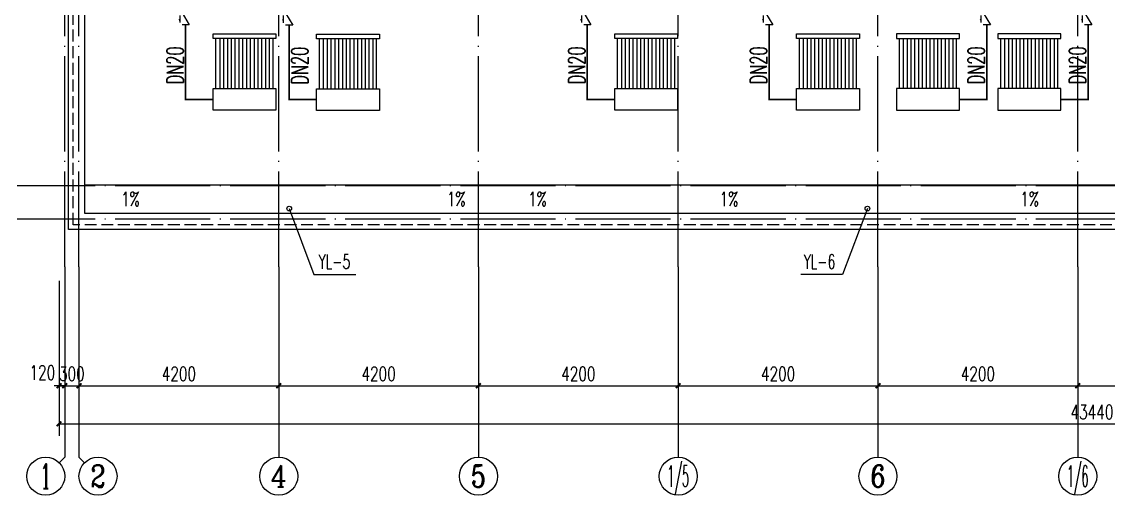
# Model space of a CAD drawing. Extents: x -216126 to 1846968, y -229642 to 543368.
# Drawn here: x 390193 to 413039, y 282203 to 292147 of the extents above; entities that cross this region are included whole.
import ezdxf
from ezdxf.enums import TextEntityAlignment as Align

# ---------------------------------------------------------------- set-up
doc = ezdxf.new("R2010")
doc.units = 0
doc.header["$LTSCALE"] = 1000
doc.header["$MEASUREMENT"] = 0
doc.linetypes.add('DASH', pattern=[0.35, 0.25, -0.1])
doc.linetypes.add('DOTE', pattern=[2.42, 2, -0.2, 0.02, -0.2])
doc.layers.get('Defpoints').update_dxf_attribs({"color": 250})
for name, color, linetype in [('0 - 屋顶', 150, 'Continuous'), ('AXIS', 171, 'Continuous'), ('AXIS_TEXT', 7, 'Continuous'), ('DIM_SYMB', 171, 'Continuous'), ('DIM_雨水', 3, 'Continuous'), ('DOTE', 8, 'DOTE'), ('PIPE-热给水', 5, 'Continuous'), ('PUB_TEXT', 7, 'Continuous'), ('ROOF', 150, 'Continuous'), ('TEXT_热给水', 7, 'Continuous'), ('TWT_TEXT', 7, 'Continuous'), ('VALVE_热给水', 7, 'Continuous'), ('VPIPE-雨水', 4, 'Continuous'), ('设备  太阳能', 4, 'Continuous')]:
    doc.layers.add(name, color=color, linetype=linetype)
doc.styles.add('_TCH_AXIS', font='COMPLEX', dxfattribs={"bigfont": 'GBCBIG'})
doc.styles.add('_TCH_DIM', font='SIMPLEX', dxfattribs={"bigfont": 'GBCBIG'})
doc.styles.add('_TCH_DIM_T3', font='SIMPLEX', dxfattribs={"width": 0.705882, "bigfont": 'GBCBIG'})
doc.styles.add('_TWT_PIPEDN', font='SIMPLEX', dxfattribs={"width": 0.8, "height": 3, "bigfont": 'HZTXT'})
doc.styles.add('_TWT_SERIAL', font='COMPLEX', dxfattribs={"width": 0.8, "height": 3, "bigfont": 'HZTXT'})
doc.styles.add('COMPLEX', font='COMPLEX')
doc.dimstyles.new('_TCH_ARCH&&100', dxfattribs={"dimtxt": 297.5, "dimasz": 100, "dimexe": 250, "dimexo": 300, "dimgap": 100, "dimtad": 1, "dimdec": 0, "dimzin": 0, "dimdsep": 46, "dimtxsty": '_TCH_DIM_T3', "dimblk": 'ARCHTICK', "dimcen": 0.09, "dimclrt": 7, "dimazin": 2, "dimtfac": 1, "dimtdec": 0, "dimtix": 1, "dimtmove": 2, "dimatfit": 3, "dimfxl": 0, "dimtolj": 1, "dimtzin": 0, "dimarcsym": 0})

# ---------------------------------------------------------------- blocks, each defined once
blk = doc.blocks.new('fkytyo')
at = {"layer": '设备  太阳能'}
for p, q in [((-447954, 612659), (-447954, 612209)), ((-446634, 612659), (-447954, 612659)), ((-446634, 612209), (-446634, 612659)), ((-447954, 612209), (-446634, 612209)), ((-447814, 611159), (-447814, 612209)), ((-447734, 611159), (-447734, 612209)), ((-447654, 611159), (-447654, 612209)), ((-447574, 611159), (-447574, 612209)), ((-447494, 611159), (-447494, 612209)), ((-447414, 611159), (-447414, 612209)), ((-447334, 611159), (-447334, 612209)), ((-447254, 611159), (-447254, 612209)), ((-447174, 611159), (-447174, 612209)), ((-447094, 611159), (-447094, 612209)), ((-447014, 611159), (-447014, 612209)), ((-446934, 611159), (-446934, 612209)), ((-446854, 611159), (-446854, 612209)), ((-446774, 611159), (-446774, 612209))]:
    blk.add_line(p, q, dxfattribs=at)
for points in [[(-447894, 612209), (-447894, 611159)], [(-446694, 612209), (-446694, 611159)]]:
    blk.add_lwpolyline(points, dxfattribs=at)
blk.add_lwpolyline([(-447954, 611159), (-447954, 611059), (-446634, 611059), (-446634, 611159)], close=True, dxfattribs=at)
blk = doc.blocks.new('_AXISO')
blk.add_circle((0, 0), 0.5)
at = {"layer": 'AXIS_TEXT', "style": 'COMPLEX', "width": 1.041667}
blk.add_attdef('A', text='', height=0.56, dxfattribs=at).set_placement((-0.25, -0.28), (0.25, -0.28), align=Align.FIT)
blk = doc.blocks.new('_ArchTick')
at = {"color": 0, "linetype": 'ByBlock', "const_width": 0.4}
blk.add_lwpolyline([(-0.5, -0.5), (0.5, 0.5)], dxfattribs=at)
blk = doc.blocks.new('*D368')
at = {"layer": 'AXIS', "color": 0, "lineweight": -2}
for p, q in [((390976.754316, 286703), (390976.754316, 283453)), ((434416.754316, 286703), (434416.754316, 283453)), ((390976.754316, 283703), (434416.754316, 283703))]:
    blk.add_line(p, q, dxfattribs=at)
at = {"layer": 'Defpoints', "color": 0}
for p in [(390976.754316, 287003), (434416.754316, 287003), (434416.754316, 283703)]:
    blk.add_point(p, dxfattribs=at)
at = {"layer": 'AXIS', "color": 0, "lineweight": -2, "xscale": 100, "yscale": 100, "zscale": 100, "rotation": 180}
blk.add_blockref('_ArchTick', (390976.754316, 283703), dxfattribs=at)
at = {"layer": 'AXIS', "color": 0, "lineweight": -2, "xscale": 100, "yscale": 100, "zscale": 100}
blk.add_blockref('_ArchTick', (434416.754316, 283703), dxfattribs=at)
at = {"layer": 'AXIS', "color": 7, "insert": (412696.754316, 283951.75), "char_height": 297.5, "attachment_point": 5, "style": '_TCH_DIM_T3'}
blk.add_mtext('\\A1;43440', dxfattribs=at)
blk = doc.blocks.new('*D369')
at = {"layer": 'AXIS', "color": 0, "lineweight": -2}
for p, q in [((390976.754316, 286703), (390976.754316, 284253)), ((391096.754316, 286703), (391096.754316, 284253)), ((390976.754316, 284503), (390876.754316, 284503)), ((390976.754316, 284503), (391096.754316, 284503)), ((391096.754316, 284503), (391196.754316, 284503))]:
    blk.add_line(p, q, dxfattribs=at)
at = {"layer": 'Defpoints', "color": 0}
for p in [(390976.754316, 287003), (391096.754316, 287003), (391096.754316, 284503)]:
    blk.add_point(p, dxfattribs=at)
at = {"layer": 'AXIS', "color": 0, "lineweight": -2, "xscale": 100, "yscale": 100, "zscale": 100}
blk.add_blockref('_ArchTick', (390976.754316, 284503), dxfattribs=at)
at = {"layer": 'AXIS', "color": 0, "lineweight": -2, "xscale": 100, "yscale": 100, "zscale": 100, "rotation": 180}
blk.add_blockref('_ArchTick', (391096.754316, 284503), dxfattribs=at)
at = {"layer": 'AXIS', "color": 7, "insert": (390626.754316, 284778), "char_height": 297.5, "attachment_point": 5, "style": '_TCH_DIM_T3'}
blk.add_mtext('\\A1;120', dxfattribs=at)
blk = doc.blocks.new('*D370')
at = {"layer": 'AXIS', "color": 0, "lineweight": -2}
for p, q in [((391096.754316, 286703), (391096.754316, 284253)), ((391396.754316, 286703), (391396.754316, 284253)), ((391096.754316, 284503), (390996.754316, 284503)), ((391096.754316, 284503), (391396.754316, 284503)), ((391396.754316, 284503), (391496.754316, 284503))]:
    blk.add_line(p, q, dxfattribs=at)
at = {"layer": 'Defpoints', "color": 0}
for p in [(391096.754316, 287003), (391396.754316, 287003), (391396.754316, 284503)]:
    blk.add_point(p, dxfattribs=at)
at = {"layer": 'AXIS', "color": 0, "lineweight": -2, "xscale": 100, "yscale": 100, "zscale": 100}
blk.add_blockref('_ArchTick', (391096.754316, 284503), dxfattribs=at)
at = {"layer": 'AXIS', "color": 0, "lineweight": -2, "xscale": 100, "yscale": 100, "zscale": 100, "rotation": 180}
blk.add_blockref('_ArchTick', (391396.754316, 284503), dxfattribs=at)
at = {"layer": 'AXIS', "color": 7, "insert": (391246.754316, 284751.75), "char_height": 297.5, "attachment_point": 5, "style": '_TCH_DIM_T3'}
blk.add_mtext('\\A1;300', dxfattribs=at)
blk = doc.blocks.new('*D371')
at = {"layer": 'AXIS', "color": 0, "lineweight": -2}
for p, q in [((391396.754316, 286703), (391396.754316, 284253)), ((395596.754316, 286703), (395596.754316, 284253)), ((391396.754316, 284503), (395596.754316, 284503))]:
    blk.add_line(p, q, dxfattribs=at)
at = {"layer": 'Defpoints', "color": 0}
for p in [(391396.754316, 287003), (395596.754316, 287003), (395596.754316, 284503)]:
    blk.add_point(p, dxfattribs=at)
at = {"layer": 'AXIS', "color": 0, "lineweight": -2, "xscale": 100, "yscale": 100, "zscale": 100, "rotation": 180}
blk.add_blockref('_ArchTick', (391396.754316, 284503), dxfattribs=at)
at = {"layer": 'AXIS', "color": 0, "lineweight": -2, "xscale": 100, "yscale": 100, "zscale": 100}
blk.add_blockref('_ArchTick', (395596.754316, 284503), dxfattribs=at)
at = {"layer": 'AXIS', "color": 7, "insert": (393496.754316, 284751.75), "char_height": 297.5, "attachment_point": 5, "style": '_TCH_DIM_T3'}
blk.add_mtext('\\A1;4200', dxfattribs=at)
blk = doc.blocks.new('*D372')
at = {"layer": 'AXIS', "color": 0, "lineweight": -2}
for p, q in [((395596.754316, 286703), (395596.754316, 284253)), ((399796.754316, 286703), (399796.754316, 284253)), ((395596.754316, 284503), (399796.754316, 284503))]:
    blk.add_line(p, q, dxfattribs=at)
at = {"layer": 'Defpoints', "color": 0}
for p in [(395596.754316, 287003), (399796.754316, 287003), (399796.754316, 284503)]:
    blk.add_point(p, dxfattribs=at)
at = {"layer": 'AXIS', "color": 0, "lineweight": -2, "xscale": 100, "yscale": 100, "zscale": 100, "rotation": 180}
blk.add_blockref('_ArchTick', (395596.754316, 284503), dxfattribs=at)
at = {"layer": 'AXIS', "color": 0, "lineweight": -2, "xscale": 100, "yscale": 100, "zscale": 100}
blk.add_blockref('_ArchTick', (399796.754316, 284503), dxfattribs=at)
at = {"layer": 'AXIS', "color": 7, "insert": (397696.754316, 284751.75), "char_height": 297.5, "attachment_point": 5, "style": '_TCH_DIM_T3'}
blk.add_mtext('\\A1;4200', dxfattribs=at)
blk = doc.blocks.new('*D373')
at = {"layer": 'AXIS', "color": 0, "lineweight": -2}
for p, q in [((399796.754316, 286703), (399796.754316, 284253)), ((403996.754316, 286703), (403996.754316, 284253)), ((399796.754316, 284503), (403996.754316, 284503))]:
    blk.add_line(p, q, dxfattribs=at)
at = {"layer": 'Defpoints', "color": 0}
for p in [(399796.754316, 287003), (403996.754316, 287003), (403996.754316, 284503)]:
    blk.add_point(p, dxfattribs=at)
at = {"layer": 'AXIS', "color": 0, "lineweight": -2, "xscale": 100, "yscale": 100, "zscale": 100, "rotation": 180}
blk.add_blockref('_ArchTick', (399796.754316, 284503), dxfattribs=at)
at = {"layer": 'AXIS', "color": 0, "lineweight": -2, "xscale": 100, "yscale": 100, "zscale": 100}
blk.add_blockref('_ArchTick', (403996.754316, 284503), dxfattribs=at)
at = {"layer": 'AXIS', "color": 7, "insert": (401896.754316, 284751.75), "char_height": 297.5, "attachment_point": 5, "style": '_TCH_DIM_T3'}
blk.add_mtext('\\A1;4200', dxfattribs=at)
blk = doc.blocks.new('*D374')
at = {"layer": 'AXIS', "color": 0, "lineweight": -2}
for p, q in [((403996.754316, 286703), (403996.754316, 284253)), ((408196.754316, 286703), (408196.754316, 284253)), ((403996.754316, 284503), (408196.754316, 284503))]:
    blk.add_line(p, q, dxfattribs=at)
at = {"layer": 'Defpoints', "color": 0}
for p in [(403996.754316, 287003), (408196.754316, 287003), (408196.754316, 284503)]:
    blk.add_point(p, dxfattribs=at)
at = {"layer": 'AXIS', "color": 0, "lineweight": -2, "xscale": 100, "yscale": 100, "zscale": 100, "rotation": 180}
blk.add_blockref('_ArchTick', (403996.754316, 284503), dxfattribs=at)
at = {"layer": 'AXIS', "color": 0, "lineweight": -2, "xscale": 100, "yscale": 100, "zscale": 100}
blk.add_blockref('_ArchTick', (408196.754316, 284503), dxfattribs=at)
at = {"layer": 'AXIS', "color": 7, "insert": (406096.754316, 284751.75), "char_height": 297.5, "attachment_point": 5, "style": '_TCH_DIM_T3'}
blk.add_mtext('\\A1;4200', dxfattribs=at)
blk = doc.blocks.new('*D375')
at = {"layer": 'AXIS', "color": 0, "lineweight": -2}
for p, q in [((408196.754316, 286703), (408196.754316, 284253)), ((412396.754316, 286703), (412396.754316, 284253)), ((408196.754316, 284503), (412396.754316, 284503))]:
    blk.add_line(p, q, dxfattribs=at)
at = {"layer": 'Defpoints', "color": 0}
for p in [(408196.754316, 287003), (412396.754316, 287003), (412396.754316, 284503)]:
    blk.add_point(p, dxfattribs=at)
at = {"layer": 'AXIS', "color": 0, "lineweight": -2, "xscale": 100, "yscale": 100, "zscale": 100, "rotation": 180}
blk.add_blockref('_ArchTick', (408196.754316, 284503), dxfattribs=at)
at = {"layer": 'AXIS', "color": 0, "lineweight": -2, "xscale": 100, "yscale": 100, "zscale": 100}
blk.add_blockref('_ArchTick', (412396.754316, 284503), dxfattribs=at)
at = {"layer": 'AXIS', "color": 7, "insert": (410296.754316, 284751.75), "char_height": 297.5, "attachment_point": 5, "style": '_TCH_DIM_T3'}
blk.add_mtext('\\A1;4200', dxfattribs=at)
blk = doc.blocks.new('*D376')
at = {"layer": 'AXIS', "color": 0, "lineweight": -2}
for p, q in [((412396.754316, 286703), (412396.754316, 284253)), ((416596.754316, 286703), (416596.754316, 284253)), ((412396.754316, 284503), (416596.754316, 284503))]:
    blk.add_line(p, q, dxfattribs=at)
at = {"layer": 'Defpoints', "color": 0}
for p in [(412396.754316, 287003), (416596.754316, 287003), (416596.754316, 284503)]:
    blk.add_point(p, dxfattribs=at)
at = {"layer": 'AXIS', "color": 0, "lineweight": -2, "xscale": 100, "yscale": 100, "zscale": 100, "rotation": 180}
blk.add_blockref('_ArchTick', (412396.754316, 284503), dxfattribs=at)
at = {"layer": 'AXIS', "color": 0, "lineweight": -2, "xscale": 100, "yscale": 100, "zscale": 100}
blk.add_blockref('_ArchTick', (416596.754316, 284503), dxfattribs=at)
at = {"layer": 'AXIS', "color": 7, "insert": (414496.754316, 284751.75), "char_height": 297.5, "attachment_point": 5, "style": '_TCH_DIM_T3'}
blk.add_mtext('\\A1;4200', dxfattribs=at)
blk = doc.blocks.new('$VALVE$00000315')
blk.add_line((-75, 125), (75, 125))
blk.add_lwpolyline([(-125, -75), (-125, 75), (125, -75), (125, 75)])
for p in [(-125, 0), (125, 0)]:
    blk.add_point(p)
blk.add_solid([(0, 125), (0, 150), (75, 125)])

msp = doc.modelspace()

# ---------------------------------------------------------------- hatches: boundary and pattern name
at = {"layer": 'PIPE-热给水', "linetype": 'Continuous'}
for points in [[(393639.5, 290517), (393622, 290517), (393622, 290499.5)], [(393639.5, 290517), (393639.5, 290499.5), (393622, 290499.5)], [(395816.8, 290511), (395799.3, 290511), (395799.3, 290493.5)], [(395816.8, 290511), (395816.8, 290493.5), (395799.3, 290493.5)], [(402085.5, 290517), (402068, 290517), (402068, 290499.5)], [(402085.5, 290517), (402085.5, 290499.5), (402068, 290499.5)], [(405908, 290517), (405890.5, 290517), (405890.5, 290499.5)], [(405908, 290517), (405908, 290499.5), (405890.5, 290499.5)], [(410485.5, 290517), (410503, 290517), (410503, 290499.5)], [(410485.5, 290517), (410485.5, 290499.5), (410503, 290499.5)], [(412616.8, 290517), (412634.3, 290517), (412634.3, 290499.5)], [(412616.8, 290517), (412616.8, 290499.5), (412634.3, 290499.5)]]:
    msp.add_hatch(color=256, dxfattribs=at).paths.add_polyline_path(points)

# ---------------------------------------------------------------- linework, layer by layer
at = {"layer": '0 - 屋顶'}
for p, q in [((399796.8, 288123), (399796.8, 288723)), ((403996.8, 288123), (403996.8, 288723))]:
    msp.add_line(p, q, dxfattribs=at)
at = {"layer": 'AXIS'}
for p, q in [((391096.8, 287003), (391096.8, 283003)), ((391396.8, 287003), (391396.8, 283003)), ((395596.8, 287003), (395596.8, 283003)), ((399796.8, 287003), (399796.8, 283003)), ((403996.8, 287003), (403996.8, 283003)), ((408196.8, 287003), (408196.8, 283003)), ((412396.8, 287003), (412396.8, 283003)), ((390979.6, 282885.8), (391096.8, 283003)), ((391513.9, 282885.8), (391396.8, 283003))]:
    msp.add_line(p, q, dxfattribs=at)
at = {"layer": 'DIM_SYMB'}
for points in [[(392719.6, 288423, 0, 0, 0), (394319.6, 288423, 80, 0, 0), (394619.6, 288423, 0, 0, 0)], [(399030.9, 288423, 0, 0, 0), (397430.9, 288423, 80, 0, 0), (397130.9, 288423, 0, 0, 0)], [(401279.6, 288423, 0, 0, 0), (402879.6, 288423, 80, 0, 0), (403179.6, 288423, 0, 0, 0)], [(405306, 288423, 0, 0, 0), (406906, 288423, 80, 0, 0), (407206, 288423, 0, 0, 0)], [(411087.5, 288423, 0, 0, 0), (409487.5, 288423, 80, 0, 0), (409187.5, 288423, 0, 0, 0)]]:
    msp.add_lwpolyline(points, format="xyseb", dxfattribs=at)
at = {"layer": 'DIM_雨水'}
for p, q in [((395816.8, 288222.5), (396337.5, 286840.6)), ((407975, 288222.5), (407454.3, 286840.6)), ((396337.5, 286840.6), (397217.1, 286840.6)), ((407454.3, 286840.6), (406574.7, 286840.6))]:
    msp.add_line(p, q, dxfattribs=at)
at = {"layer": 'DOTE'}
for p, q in [((391096.8, 287003), (391096.8, 301903)), ((399796.8, 287003), (399796.8, 301903)), ((403996.8, 287003), (403996.8, 301903)), ((408196.8, 287003), (408196.8, 301903)), ((412396.8, 287003), (412396.8, 301903)), ((395596.8, 287003), (395596.8, 295703)), ((391396.8, 287003), (391396.8, 293603)), ((435296.8, 288703), (390096.8, 288703)), ((435296.8, 288003), (390096.8, 288003))]:
    msp.add_line(p, q, dxfattribs=at)
at = {"layer": 'PIPE-热给水', "linetype": 'Continuous', "const_width": 35}
for points in [[(393639.5, 292081), (393639.5, 290517)], [(395816.8, 292075), (395816.8, 290511)], [(402085.5, 292081), (402085.5, 290517)], [(405908, 292081), (405908, 290517)], [(410485.5, 292081), (410485.5, 290517)], [(412616.8, 292081), (412616.8, 290517)], [(393639.5, 290517), (394216.7, 290517)], [(395816.8, 290511), (396394, 290511)], [(402085.5, 290517), (402662.7, 290517)], [(405908, 290517), (406485.2, 290517)], [(410485.5, 290517), (409908.3, 290517)], [(412616.8, 290517), (412039.5, 290517)]]:
    msp.add_lwpolyline(points, dxfattribs=at)
at = {"layer": 'ROOF'}
for p, q in [((391516.8, 288123), (391516.8, 293483)), ((391516.8, 288723), (433876.8, 288723)), ((433876.8, 288123), (391516.8, 288123))]:
    msp.add_line(p, q, dxfattribs=at)
msp.add_lwpolyline([(399916.8, 301023), (399916.8, 301123), (434516.8, 301123), (434516.8, 295483), (434216.8, 295483), (434216.8, 287783), (391176.8, 287783), (391176.8, 293483)], dxfattribs=at)
at = {"layer": 'ROOF', "color": 251, "linetype": 'DASH'}
msp.add_lwpolyline([(416716.8, 301023), (434416.8, 301023), (434416.8, 295583), (434116.8, 295583), (434116.8, 287883), (391276.8, 287883), (391276.8, 293483)], dxfattribs=at)
at = {"layer": 'VPIPE-雨水', "linetype": 'Continuous'}
for centre in [(395816.8, 288222.5), (407975, 288222.5)]:
    msp.add_circle(centre, 50, dxfattribs=at)

# ---------------------------------------------------------------- block references
at = {"layer": 'AXIS'}
ref = msp.add_blockref('_AXISO', (390696.8, 282603), dxfattribs=dict(at, xscale=800, yscale=800, zscale=800))
ref.add_attrib('A', '1', dxfattribs={"layer": 'AXIS_TEXT', "height": 514.7, "style": '_TCH_AXIS'}).set_placement((390586.5, 282345.6), (390807.1, 282345.6), align=Align.FIT)
ref = msp.add_blockref('_AXISO', (391796.8, 282603), dxfattribs=dict(at, xscale=800, yscale=800, zscale=800))
ref.add_attrib('A', '2', dxfattribs={"layer": 'AXIS_TEXT', "height": 465.9, "style": '_TCH_AXIS'}).set_placement((391641.4, 282370), (391952.1, 282370), align=Align.FIT)
ref = msp.add_blockref('_AXISO', (395596.8, 282603), dxfattribs=dict(at, xscale=800, yscale=800, zscale=800))
ref.add_attrib('A', '4', dxfattribs={"layer": 'AXIS_TEXT', "height": 445.4, "style": '_TCH_AXIS'}).set_placement((395427.1, 282380.3), (395766.4, 282380.3), align=Align.FIT)
ref = msp.add_blockref('_AXISO', (399796.8, 282603), dxfattribs=dict(at, xscale=800, yscale=800, zscale=800))
ref.add_attrib('A', '5', dxfattribs={"layer": 'AXIS_TEXT', "height": 465.9, "style": '_TCH_AXIS'}).set_placement((399641.4, 282370), (399952.1, 282370), align=Align.FIT)
ref = msp.add_blockref('_AXISO', (403996.8, 282603), dxfattribs=dict(at, xscale=800, yscale=800, zscale=800))
ref.add_attrib('A', '1/5', dxfattribs={"layer": 'AXIS_TEXT', "height": 452.55, "style": '_TCH_AXIS', "width": 0.411765}).set_placement((403770.5, 282376.7), (404223, 282376.7), align=Align.FIT)
ref = msp.add_blockref('_AXISO', (408196.8, 282603), dxfattribs=dict(at, xscale=800, yscale=800, zscale=800))
ref.add_attrib('A', '6', dxfattribs={"layer": 'AXIS_TEXT', "height": 465.9, "style": '_TCH_AXIS'}).set_placement((408041.4, 282370), (408352.1, 282370), align=Align.FIT)
ref = msp.add_blockref('_AXISO', (412396.8, 282603), dxfattribs=dict(at, xscale=800, yscale=800, zscale=800))
ref.add_attrib('A', '1/6', dxfattribs={"layer": 'AXIS_TEXT', "height": 452.55, "style": '_TCH_AXIS', "width": 0.411765}).set_placement((412170.5, 282376.7), (412623, 282376.7), align=Align.FIT)
at = {"layer": 'VALVE_热给水', "yscale": -1, "rotation": 270}
for p in [(393639.5, 292206), (395816.8, 292200), (402085.5, 292206), (405908, 292206), (410485.5, 292206), (412616.8, 292206)]:
    msp.add_blockref('$VALVE$00000315', p, dxfattribs=at)
at = {"layer": '设备  太阳能', "xscale": -1, "rotation": 180}
for p in [(842171.1, 902951.3), (844348.3, 902945.3), (850617.1, 902951.3), (854439.6, 902951.3)]:
    msp.add_blockref('fkytyo', p, dxfattribs=at)
at = {"layer": '设备  太阳能', "rotation": 180}
for p in [(-38046.1, 902951.3), (-35914.8, 902951.3)]:
    msp.add_blockref('fkytyo', p, dxfattribs=at)

# ---------------------------------------------------------------- texts
at = {"layer": 'PUB_TEXT', "style": '_TCH_DIM', "width": 0.705882}
for p in [(392279.6, 288274.3), (399130.9, 288274.3), (400839.6, 288274.3), (404866, 288274.3), (411187.5, 288274.3)]:
    msp.add_text('1%', height=297.5, dxfattribs=at).set_placement(p)
at = {"layer": 'TEXT_热给水', "linetype": 'Continuous', "style": '_TWT_PIPEDN', "width": 0.64}
for p in [(393591.9, 290830.7), (396214.5, 290824.7), (402037.9, 290830.7), (405860.4, 290830.7), (410437.9, 290830.7), (412569.2, 290830.7)]:
    msp.add_text('DN20', height=350, rotation=90, dxfattribs=at).set_placement(p)
at = {"layer": 'TWT_TEXT', "style": '_TWT_SERIAL', "width": 0.64}
for s, p in [('YL-5', (396434.8, 286960.6)), ('YL-6', (406634.7, 286960.6))]:
    msp.add_text(s, height=300, dxfattribs=at).set_placement(p)

# ---------------------------------------------------------------- dimensions: what is measured, and where the dimension line sits
at = {"layer": 'AXIS'}
dim = msp.add_linear_dim(base=(391096.8, 284503), p1=(390976.8, 287003), p2=(391096.8, 287003), angle=0, dimstyle='_TCH_ARCH&&100', dxfattribs=at)
dim.commit()
dim.dimension.update_dxf_attribs({"geometry": '*D369', "text_midpoint": (390626.8, 284778), "dimtype": 161})
for p1, p2, distance, picture, middle in [((391096.8, 287003), (391396.8, 287003), -2500, '*D370', (391246.8, 284751.8)), ((390976.8, 287003), (434416.8, 287003), -3300, '*D368', (412696.8, 283951.8)), ((391396.8, 287003), (395596.8, 287003), -2500, '*D371', (393496.8, 284751.8)), ((395596.8, 287003), (399796.8, 287003), -2500, '*D372', (397696.8, 284751.8)), ((399796.8, 287003), (403996.8, 287003), -2500, '*D373', (401896.8, 284751.8)), ((403996.8, 287003), (408196.8, 287003), -2500, '*D374', (406096.8, 284751.8)), ((408196.8, 287003), (412396.8, 287003), -2500, '*D375', (410296.8, 284751.8)), ((412396.8, 287003), (416596.8, 287003), -2500, '*D376', (414496.8, 284751.8))]:
    dim = msp.add_aligned_dim(p1=p1, p2=p2, distance=distance, dimstyle='_TCH_ARCH&&100', dxfattribs=at)
    dim.commit()
    dim.dimension.update_dxf_attribs({"geometry": picture, "text_midpoint": middle})

doc.saveas('drawing.dxf')
